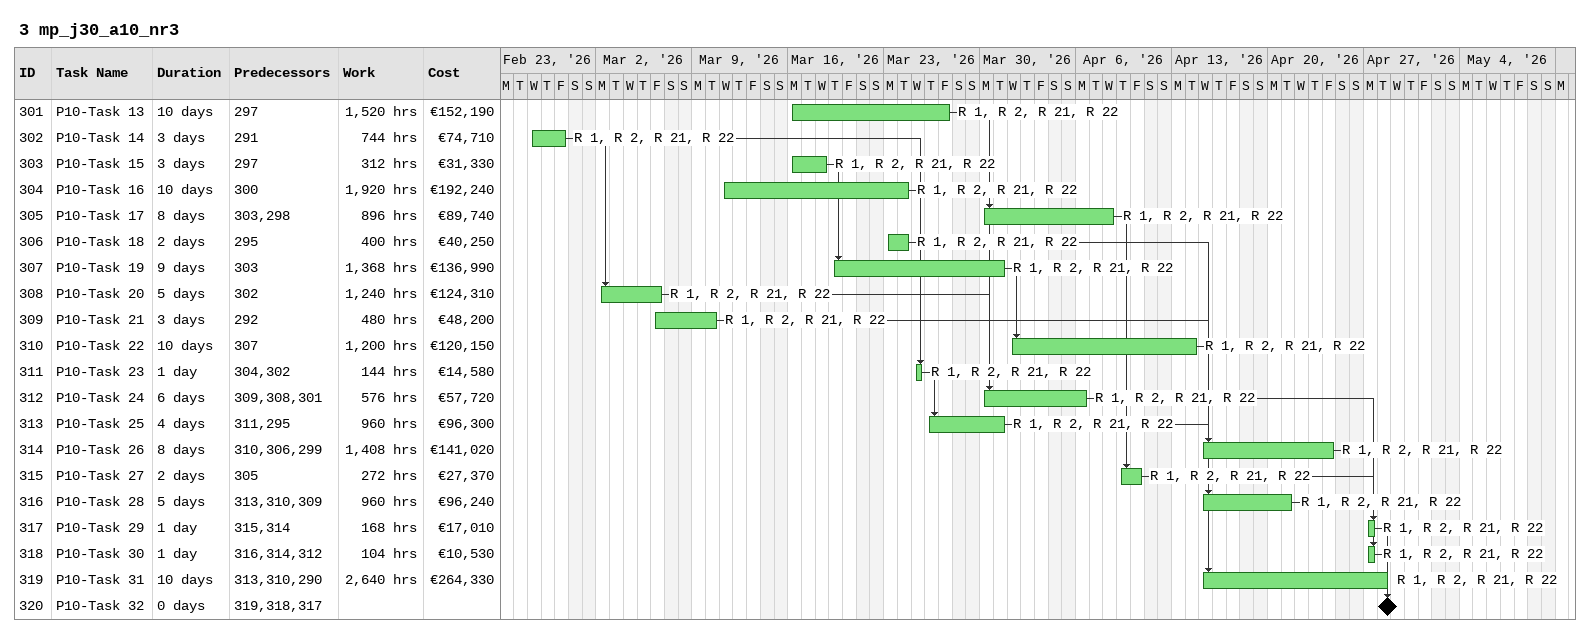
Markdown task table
3 mp_j30_a10_nr3

| ID | Task | Duration | Start | Finish | Predecessors | Resources | Work (h) | Cost (€) |
|---|---|---|---|---|---|---|---|---|
| 301 | P10-Task 13 | 10d | 2026-03-16 | 2026-03-27 | 297 | R 1, R 2, R 21, R 22 | 1520 | 152190 |
| 302 | P10-Task 14 | 3d | 2026-02-25 | 2026-02-27 | 291 | R 1, R 2, R 21, R 22 | 744 | 74710 |
| 303 | P10-Task 15 | 3d | 2026-03-16 | 2026-03-18 | 297 | R 1, R 2, R 21, R 22 | 312 | 31330 |
| 304 | P10-Task 16 | 10d | 2026-03-11 | 2026-03-24 | 300 | R 1, R 2, R 21, R 22 | 1920 | 192240 |
| 305 | P10-Task 17 | 8d | 2026-03-30 | 2026-04-08 | 303, 298 | R 1, R 2, R 21, R 22 | 896 | 89740 |
| 306 | P10-Task 18 | 2d | 2026-03-23 | 2026-03-24 | 295 | R 1, R 2, R 21, R 22 | 400 | 40250 |
| 307 | P10-Task 19 | 9d | 2026-03-19 | 2026-03-31 | 303 | R 1, R 2, R 21, R 22 | 1368 | 136990 |
| 308 | P10-Task 20 | 5d | 2026-03-02 | 2026-03-06 | 302 | R 1, R 2, R 21, R 22 | 1240 | 124310 |
| 309 | P10-Task 21 | 3d | 2026-03-06 | 2026-03-10 | 292 | R 1, R 2, R 21, R 22 | 480 | 48200 |
| 310 | P10-Task 22 | 10d | 2026-04-01 | 2026-04-14 | 307 | R 1, R 2, R 21, R 22 | 1200 | 120150 |
| 311 | P10-Task 23 | 1d | 2026-03-25 | 2026-03-25 | 304, 302 | R 1, R 2, R 21, R 22 | 144 | 14580 |
| 312 | P10-Task 24 | 6d | 2026-03-30 | 2026-04-06 | 309, 308, 301 | R 1, R 2, R 21, R 22 | 576 | 57720 |
| 313 | P10-Task 25 | 4d | 2026-03-26 | 2026-03-31 | 311, 295 | R 1, R 2, R 21, R 22 | 960 | 96300 |
| 314 | P10-Task 26 | 8d | 2026-04-15 | 2026-04-24 | 310, 306, 299 | R 1, R 2, R 21, R 22 | 1408 | 141020 |
| 315 | P10-Task 27 | 2d | 2026-04-09 | 2026-04-10 | 305 | R 1, R 2, R 21, R 22 | 272 | 27370 |
| 316 | P10-Task 28 | 5d | 2026-04-15 | 2026-04-21 | 313, 310, 309 | R 1, R 2, R 21, R 22 | 960 | 96240 |
| 317 | P10-Task 29 | 1d | 2026-04-27 | 2026-04-27 | 315, 314 | R 1, R 2, R 21, R 22 | 168 | 17010 |
| 318 | P10-Task 30 | 1d | 2026-04-27 | 2026-04-27 | 316, 314, 312 | R 1, R 2, R 21, R 22 | 104 | 10530 |
| 319 | P10-Task 31 | 10d | 2026-04-15 | 2026-04-28 | 313, 310, 290 | R 1, R 2, R 21, R 22 | 2640 | 264330 |
| 320 | P10-Task 32 | 0d | 2026-04-28 | 2026-04-28 | 319, 318, 317 |  |  |  |
